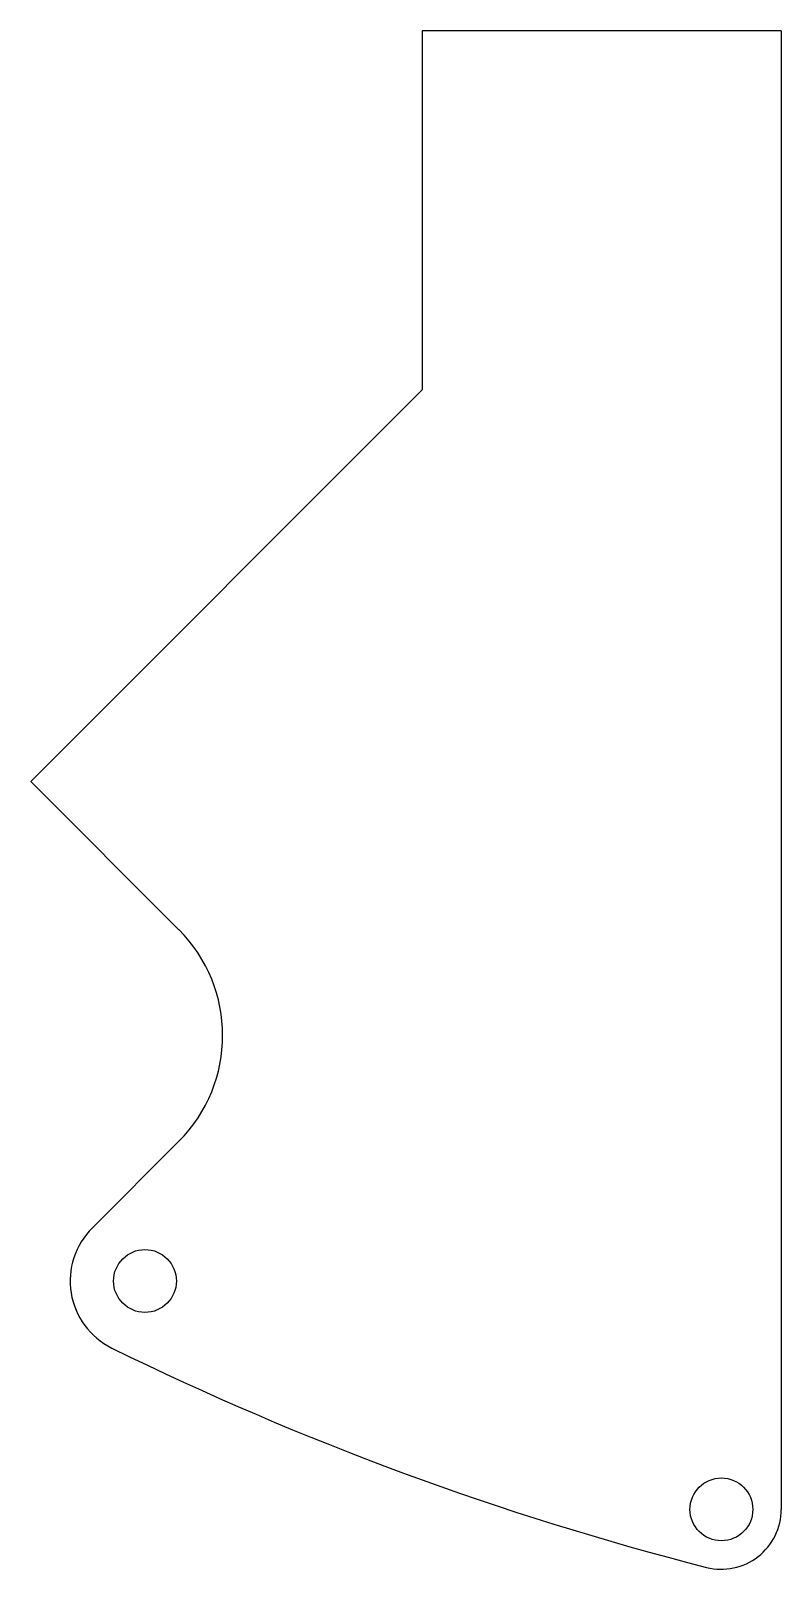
# Model space of a CAD drawing. Header units: millimetres. Extents: x 0 to 25.1, y 0.5 to 51.9.
import ezdxf

# ---------------------------------------------------------------- set-up
doc = ezdxf.new("R2010")
doc.units = ezdxf.units.MM
doc.header["$MEASUREMENT"] = 0

msp = doc.modelspace()

# ---------------------------------------------------------------- linework, layer by layer
at = {"linetype": 'Continuous'}
for p, q in [((25.083, 51.943), (13.083, 51.943)), ((13.083, 51.943), (13.083, 39.943)), ((25.083, 51.943), (25.083, 2.542)), ((13.083, 39.943), (0, 26.86)), ((0, 26.86), (4.95, 21.91)), ((4.95, 14.839), (2.059, 11.949))]:
    msp.add_line(p, q, dxfattribs=at)
for centre in [(3.818, 10.172), (23.083, 2.542)]:
    msp.add_circle(centre, 1.05, dxfattribs=at)
for centre, radius, start, end in [((1.414, 18.375), 5, 315, 45), ((3.818, 10.172), 2.5, 134.7178, 243.582), ((48.083, 100.399), 103, 243.86071, 255.66903), ((23.083, 2.542), 2, 255.6751, 360)]:
    msp.add_arc(centre, radius, start, end, dxfattribs=at)

doc.saveas('drawing.dxf')
